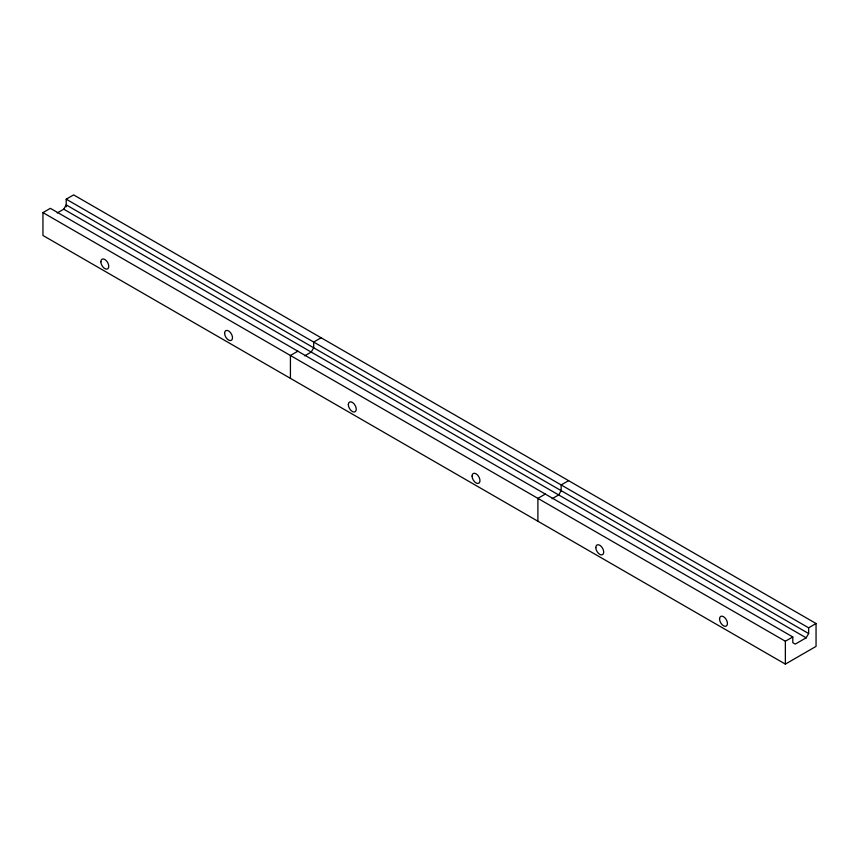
<?xml version="1.0" encoding="UTF-8"?>
<svg xmlns="http://www.w3.org/2000/svg" width="859" height="859" viewBox="0 0 859 859"><rect width="100%" height="100%" fill="white"/><g stroke="black" fill="none" stroke-linecap="round" stroke-linejoin="round"><path stroke-width="1.29" d="M57.209 212.957L63.738 209.188L66.207 204.904L808.63 633.523L806.15 637.818L795.262 644.1L792.793 642.672L792.793 636.959L50.37 208.329L42.95 212.613L42.95 235.473L785.362 664.104L816.05 646.387L816.05 623.527L73.638 194.896L66.207 199.181L66.207 206.804M297.848 351.202L290.417 355.486L290.417 378.347M321.105 337.77L313.685 342.065L313.685 347.777L311.205 352.061L304.677 355.83M545.315 494.075L537.895 498.37L537.895 521.23M568.583 480.653L561.152 484.938L561.152 490.65L558.683 494.934L552.144 498.714M42.95 212.613L785.362 641.244L792.793 636.959M66.207 199.181L808.63 627.811L816.05 623.527M63.738 209.188L806.15 637.818M808.63 627.811L808.63 633.523M785.362 641.244L785.362 664.104M719.541 618.952A5.605 3.232 60 0 0 725.479 626.34A5.605 3.232 60 0 0 725.479 618.426A5.605 3.232 60 0 0 719.541 618.952M595.802 547.516A5.605 3.232 60 0 0 601.74 554.903A5.605 3.232 60 0 0 601.74 546.99A5.605 3.232 60 0 0 595.802 547.516M472.063 476.079A5.605 3.232 60 0 0 478.001 483.467A5.605 3.232 60 0 0 478.001 475.542A5.605 3.232 60 0 0 472.063 476.079M348.324 404.643A5.605 3.232 60 0 0 354.273 412.03A5.605 3.232 60 0 0 354.273 404.106A5.605 3.232 60 0 0 348.324 404.643M224.596 333.206A5.605 3.232 60 0 0 230.534 340.594A5.605 3.232 60 0 0 230.534 332.669A5.605 3.232 60 0 0 224.596 333.206M100.857 261.759A5.605 3.232 60 0 0 106.795 269.157A5.605 3.232 60 0 0 106.795 261.233A5.605 3.232 60 0 0 100.857 261.759"/></g></svg>
